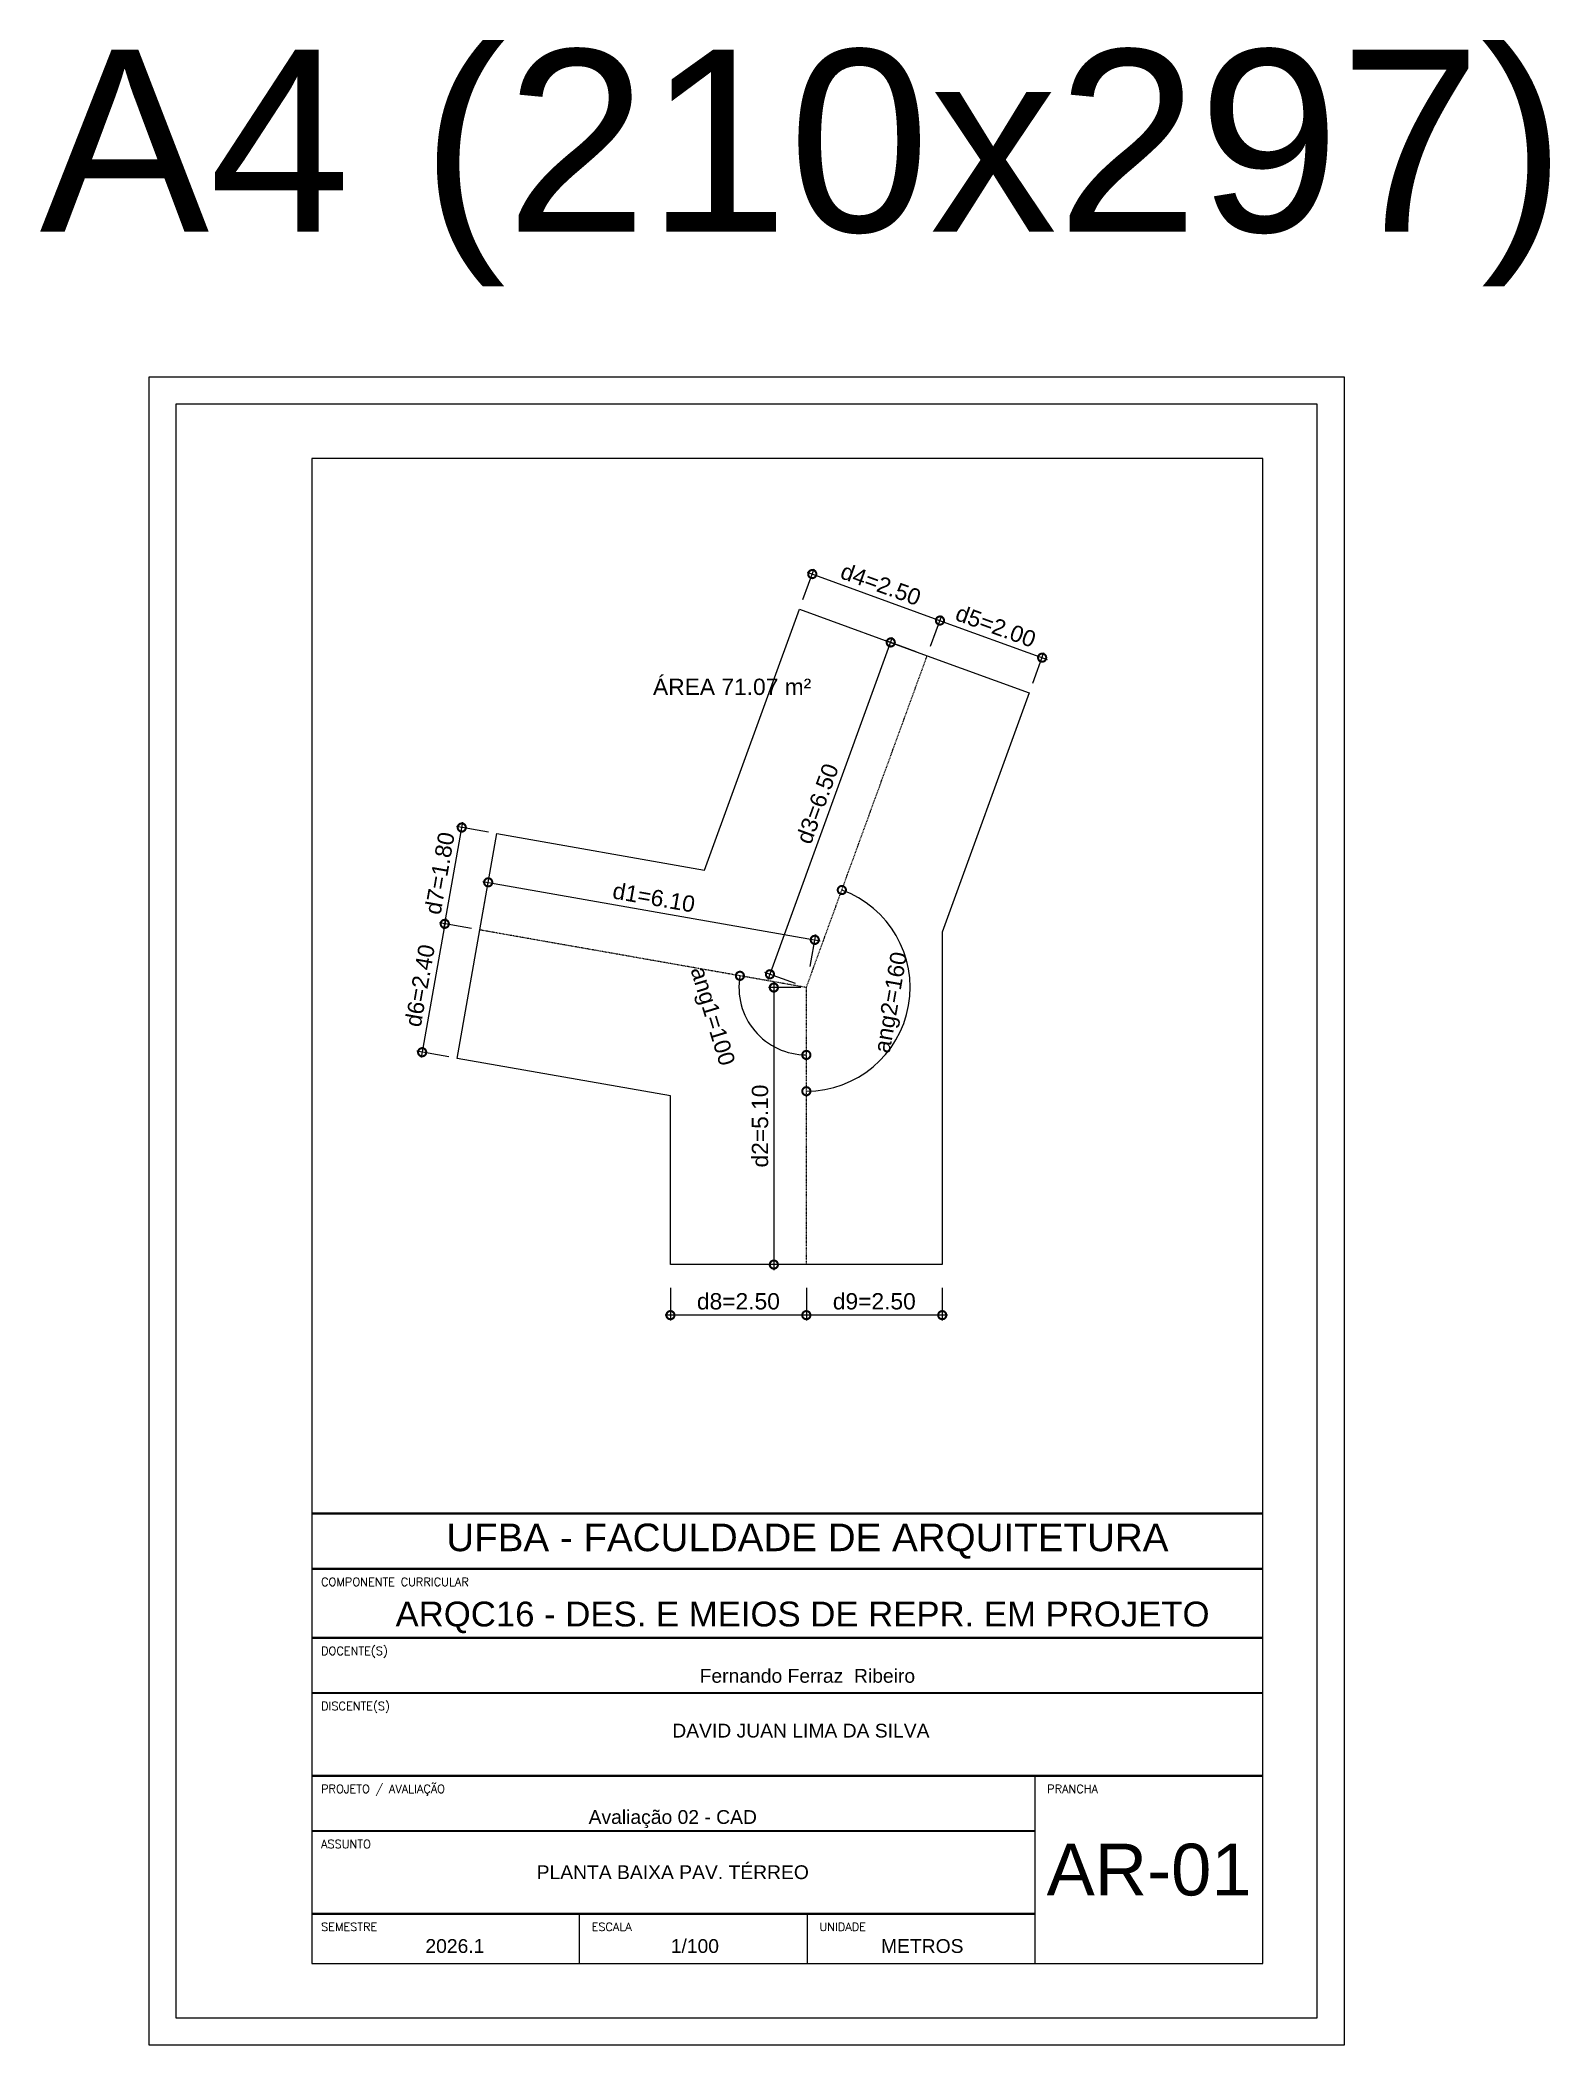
# Paper-space layout 'contorno' of a CAD drawing. Header units: metres. Extents: x -235 to 43, y -5 to 364.
# The model-space entities are those that its viewports show. They can reach past a viewport. Long polylines and large blocks are cut down to what shows.
import ezdxf
from ezdxf.enums import TextEntityAlignment as Align

# ---------------------------------------------------------------- set-up
doc = ezdxf.new("R2010")
doc.units = ezdxf.units.M
doc.header["$LTSCALE"] = 0.1
doc.linetypes.add('DASHDOT', pattern=[25.4, 12.7, -6.35, 0, -6.35])
doc.layers.add('0_MRG_AUX', color=7, linetype='Continuous', true_color=0xecbcd1, plot=False)
for name, color, linetype in [('ARQ_EIXO CINZA 04', 139, 'DASHDOT'), ('MRG_EXTERNA', 1, 'Continuous'), ('MRG_INTERNA', 2, 'Continuous'), ('SIMB_01', 1, 'Continuous')]:
    doc.layers.add(name, color=color, linetype=linetype)
doc.layers.add('COTA AZUL', color=5, linetype='Continuous', lineweight=25, true_color=0x0000ff)
doc.styles.add('Annot_3.0mm', font='arial.ttf', dxfattribs={"height": 3})
doc.styles.add('Arial', font='arial.ttf')
doc.styles.add('cota', font='arial.ttf')
doc.styles.add('T1-5', font='simplex.shx', dxfattribs={"height": 2.5})
doc.dimstyles.new('Info 01 - annot', dxfattribs={"dimtxt": 3, "dimasz": 3, "dimexe": 1, "dimexo": 1, "dimgap": 1, "dimtad": 1, "dimzin": 4, "dimtxsty": 'cota', "dimblk": 'DOTSMALL', "dimcen": 2, "dimdle": 1, "dimclrd": 256, "dimclre": 256, "dimclrt": 1, "dimazin": 2, "dimtfac": 0.09, "dimtmove": 2, "dimatfit": 2, "dimfxl": 5, "dimfxlon": 1, "dimtolj": 1, "dimtzin": 4, "dimlwd": -1, "dimarcsym": 1})

# ---------------------------------------------------------------- blocks, each defined once
blk = doc.blocks.new('FORMATO_A4')
at = {"layer": '0_MRG_AUX'}
blk.add_lwpolyline([(-215, 302), (-215, -5), (5, -5), (5, 302)], close=True, dxfattribs=at)
at = {"layer": 'MRG_EXTERNA'}
blk.add_lwpolyline([(-210, 297), (-210, 0), (0, 0), (0, 297)], close=True, dxfattribs=at)
at = {"layer": 'MRG_INTERNA'}
for p, q in [((-185, 287), (-185, 10)), ((-10, 287), (-185, 287)), ((-10, 10), (-10, 287)), ((-185, 10), (-10, 10))]:
    blk.add_line(p, q, dxfattribs=at)
blk = doc.blocks.new('carimbo01')
at = {"layer": 'SIMB_01', "flags": 128}
blk.add_lwpolyline([(-6890, 3260, 16, 16, 0), (0, 3260, 0, 0, 0), (0, 0, 0, 0, 0), (-1650, 0, 0, 0, 0)], format="xyseb", dxfattribs=at)
at = {"layer": 'SIMB_01', "const_width": 16, "flags": 128}
for points in [[(-6890, 2860), (0, 2860)], [(-6890, 2360), (0, 2360)], [(-6890, 1960), (0, 1960)], [(-6890, 1360), (0, 1360)], [(-6890, 960), (-1650, 960)], [(-1650, 360), (-6890, 360)]]:
    blk.add_lwpolyline(points, dxfattribs=at)
at = {"layer": 'SIMB_01'}
for points in [[(-1650, 0), (-1650, 360), (-1650, 1360)], [(-4950, 0), (-4950, 360)], [(-3300, 0), (-3300, 360)]]:
    blk.add_lwpolyline(points, dxfattribs=at)
at = {"layer": 'SIMB_01', "style": 'T1-5'}
for s, p in [('COMPONENTE CURRICULAR', (-6822, 2735)), ('DOCENTE(S)', (-6822, 2235)), ('DISCENTE(S)', (-6822, 1835)), ('PROJETO / AVALIAÇÃO', (-6822, 1235)), ('PRANCHA', (-1563, 1235)), ('ASSUNTO', (-6822, 835)), ('SEMESTRE', (-6822, 235)), ('ESCALA', (-4863, 235)), ('UNIDADE', (-3213, 235))]:
    blk.add_text(s, height=60, dxfattribs=at).set_placement(p)
at = {"layer": 'SIMB_01', "insert": (-6600, 3260), "char_height": 0.3, "width": 6600, "attachment_point": 1, "style": 'Annot_3.0mm'}
blk.add_mtext('UNIVERSIDADE FEDERAL DA BAHIA - FACULDADE DE ARQUITERUA', dxfattribs=at)
at = {"layer": 'SIMB_01', "insert": (-3300, 3060), "char_height": 200, "attachment_point": 5, "style": 'Annot_3.0mm'}
blk.add_mtext_dynamic_manual_height_columns('\\pxqc;UFBA - FACULDADE DE ARQUITETURA', width=5970.81, gutter_width=1.5, heights=[0], dxfattribs=at)
at = {"layer": 'SIMB_01', "style": 'cota'}
for tag, height, p in [('COMPONENTE', 180, (-3300, 2532)), ('DOCESNTE(S)', 100, (-3300, 2084)), ('DISCESNTE(S)', 100, (-3347, 1687)), ('PROJETO/AVALIAÇÃO', 100, (-4275, 1061)), ('NUM', 375, (-825, 680)), ('ASSUNTO', 100, (-4275, 661)), ('SEMESTRE', 100, (-5853, 126)), ('ESCALA', 100, (-4115, 126)), ('UNIDADE', 100, (-2468, 126))]:
    blk.add_attdef(tag, text='', height=height, dxfattribs=at).set_placement(p, align=Align.MIDDLE_CENTER)
blk = doc.blocks.new('_DotSmall')
at = {"color": 0, "linetype": 'ByBlock', "const_width": 0.5}
blk.add_lwpolyline([(-0.0625, 0, 1), (0.0625, 0, 1)], format="xyb", close=True, dxfattribs=at)
blk = doc.blocks.new('*D6')
at = {"layer": 'COTA AZUL', "transparency": 16777216}
blk.add_line((-5.446, 0.931), (0.758, -0.163), dxfattribs=at)
at = {"layer": 'COTA AZUL', "lineweight": -2, "transparency": 16777216}
for p, q in [((-5.435, 0.421), (-5.33, 1.012)), ((0.573, -0.638), (0.677, -0.047))]:
    blk.add_line(p, q, dxfattribs=at)
at = {"layer": 'Defpoints', "color": 0, "transparency": 16777216}
for p in [(-5.503, 0.036), (0.66, -0.146), (0.505, -1.023)]:
    blk.add_point(p, dxfattribs=at)
at = {"layer": 'COTA AZUL', "transparency": 16777216, "xscale": 0.3, "yscale": 0.3, "zscale": 0.3}
for p, rotation in [((-5.348, 0.913), 170), ((0.66, -0.146), 350.0000000000001)]:
    blk.add_blockref('_DotSmall', p, dxfattribs=dict(at, rotation=rotation))
at = {"layer": 'COTA AZUL', "color": 1, "transparency": 16777216, "insert": (-2.3, 0.633), "char_height": 0.3, "attachment_point": 5, "rotation": 350, "style": 'cota'}
blk.add_mtext('\\A1;d1=6.10', dxfattribs=at)
blk = doc.blocks.new('*D8')
at = {"layer": 'COTA AZUL', "lineweight": -2, "transparency": 16777216}
for p, q in [((0.405, -1.023), (-0.193, -1.023)), ((0.405, -6.123), (-0.193, -6.123))]:
    blk.add_line(p, q, dxfattribs=at)
at = {"layer": 'COTA AZUL', "transparency": 16777216}
blk.add_line((-0.093, -0.923), (-0.093, -6.223), dxfattribs=at)
at = {"layer": 'Defpoints', "color": 0, "transparency": 16777216}
for p in [(0.505, -1.023), (-0.093, -6.123), (0.505, -6.123)]:
    blk.add_point(p, dxfattribs=at)
at = {"layer": 'COTA AZUL', "transparency": 16777216, "xscale": 0.3, "yscale": 0.3, "zscale": 0.3}
for p, rotation in [((-0.093, -1.023), 90), ((-0.093, -6.123), 270)]:
    blk.add_blockref('_DotSmall', p, dxfattribs=dict(at, rotation=rotation))
at = {"layer": 'COTA AZUL', "color": 1, "transparency": 16777216, "insert": (-0.346, -3.573), "char_height": 0.3, "attachment_point": 5, "rotation": 90, "style": 'cota'}
blk.add_mtext('\\A1;d2=5.10', dxfattribs=at)
blk = doc.blocks.new('*D7')
at = {"layer": 'COTA AZUL', "transparency": 16777216}
blk.add_line((-0.2, -0.873), (2.092, 5.423), dxfattribs=at)
at = {"layer": 'COTA AZUL', "lineweight": -2, "transparency": 16777216}
for p, q in [((2.528, 5.158), (1.964, 5.363)), ((0.304, -0.95), (-0.259, -0.745))]:
    blk.add_line(p, q, dxfattribs=at)
at = {"layer": 'Defpoints', "color": 0, "transparency": 16777216}
for p in [(2.058, 5.329), (2.728, 5.085), (0.505, -1.023)]:
    blk.add_point(p, dxfattribs=at)
at = {"layer": 'COTA AZUL', "transparency": 16777216, "xscale": 0.3, "yscale": 0.3, "zscale": 0.3}
for p, rotation in [((2.058, 5.329), 70.00000000000003), ((-0.165, -0.779), 250)]:
    blk.add_blockref('_DotSmall', p, dxfattribs=dict(at, rotation=rotation))
at = {"layer": 'COTA AZUL', "color": 1, "transparency": 16777216, "insert": (0.708, 2.361), "char_height": 0.3, "attachment_point": 5, "rotation": 70, "style": 'cota'}
blk.add_mtext('\\A1;d3=6.50', dxfattribs=at)
blk = doc.blocks.new('*D2')
at = {"layer": 'COTA AZUL', "lineweight": -2, "transparency": 16777216}
for p, q in [((0.443, 6.117), (0.648, 6.681)), ((2.792, 5.262), (2.998, 5.826))]:
    blk.add_line(p, q, dxfattribs=at)
at = {"layer": 'COTA AZUL', "transparency": 16777216}
blk.add_line((0.52, 6.621), (3.057, 5.697), dxfattribs=at)
at = {"layer": 'Defpoints', "color": 0, "transparency": 16777216}
for p in [(0.379, 5.94), (2.963, 5.732), (2.728, 5.085)]:
    blk.add_point(p, dxfattribs=at)
at = {"layer": 'COTA AZUL', "transparency": 16777216, "xscale": 0.3, "yscale": 0.3, "zscale": 0.3}
for p, rotation in [((0.614, 6.587), 160.0000000000001), ((2.963, 5.732), 340.0000000000001)]:
    blk.add_blockref('_DotSmall', p, dxfattribs=dict(at, rotation=rotation))
at = {"layer": 'COTA AZUL', "color": 1, "transparency": 16777216, "insert": (1.875, 6.397), "char_height": 0.3, "attachment_point": 5, "rotation": 340, "style": 'cota'}
blk.add_mtext('\\A1;d4=2.50', dxfattribs=at)
blk = doc.blocks.new('*D3')
at = {"layer": 'COTA AZUL', "lineweight": -2, "transparency": 16777216}
for p, q in [((2.792, 5.262), (2.998, 5.826)), ((4.672, 4.578), (4.877, 5.141))]:
    blk.add_line(p, q, dxfattribs=at)
at = {"layer": 'COTA AZUL', "transparency": 16777216}
blk.add_line((2.869, 5.766), (4.937, 5.013), dxfattribs=at)
at = {"layer": 'Defpoints', "color": 0, "transparency": 16777216}
for p in [(2.728, 5.085), (4.843, 5.048), (4.607, 4.401)]:
    blk.add_point(p, dxfattribs=at)
at = {"layer": 'COTA AZUL', "transparency": 16777216, "xscale": 0.3, "yscale": 0.3, "zscale": 0.3}
for p, rotation in [((2.963, 5.732), 160), ((4.843, 5.048), 340)]:
    blk.add_blockref('_DotSmall', p, dxfattribs=dict(at, rotation=rotation))
at = {"layer": 'COTA AZUL', "color": 1, "transparency": 16777216, "insert": (3.99, 5.627), "char_height": 0.3, "attachment_point": 5, "rotation": 340, "style": 'cota'}
blk.add_mtext('\\A1;d5=2.00', dxfattribs=at)
blk = doc.blocks.new('*D5')
at = {"layer": 'COTA AZUL', "transparency": 16777216}
blk.add_line((-6.129, 0.248), (-6.581, -2.313), dxfattribs=at)
at = {"layer": 'COTA AZUL', "lineweight": -2, "transparency": 16777216}
for p, q in [((-5.654, 0.063), (-6.245, 0.167)), ((-6.071, -2.301), (-6.662, -2.197))]:
    blk.add_line(p, q, dxfattribs=at)
at = {"layer": 'Defpoints', "color": 0, "transparency": 16777216}
for p in [(-5.503, 0.036), (-6.563, -2.214), (-5.919, -2.328)]:
    blk.add_point(p, dxfattribs=at)
at = {"layer": 'COTA AZUL', "transparency": 16777216, "xscale": 0.3, "yscale": 0.3, "zscale": 0.3}
for p, rotation in [((-6.147, 0.149), 80.00000000000004), ((-6.563, -2.214), 260)]:
    blk.add_blockref('_DotSmall', p, dxfattribs=dict(at, rotation=rotation))
at = {"layer": 'COTA AZUL', "color": 1, "transparency": 16777216, "insert": (-6.604, -0.988), "char_height": 0.3, "attachment_point": 5, "rotation": 80, "style": 'cota'}
blk.add_mtext('\\A1;d6=2.40', dxfattribs=at)
blk = doc.blocks.new('*D4')
at = {"layer": 'COTA AZUL', "transparency": 16777216}
blk.add_line((-6.164, 0.051), (-5.817, 2.021), dxfattribs=at)
at = {"layer": 'COTA AZUL', "lineweight": -2, "transparency": 16777216}
for p, q in [((-5.342, 1.835), (-5.932, 1.94)), ((-5.654, 0.063), (-6.245, 0.167))]:
    blk.add_line(p, q, dxfattribs=at)
at = {"layer": 'Defpoints', "color": 0, "transparency": 16777216}
for p in [(-5.834, 1.922), (-5.19, 1.809), (-5.503, 0.036)]:
    blk.add_point(p, dxfattribs=at)
at = {"layer": 'COTA AZUL', "transparency": 16777216, "xscale": 0.3, "yscale": 0.3, "zscale": 0.3}
for p, rotation in [((-5.834, 1.922), 80.00000000000006), ((-6.147, 0.149), 260.0000000000001)]:
    blk.add_blockref('_DotSmall', p, dxfattribs=dict(at, rotation=rotation))
at = {"layer": 'COTA AZUL', "color": 1, "transparency": 16777216, "insert": (-6.24, 1.08), "char_height": 0.3, "attachment_point": 5, "rotation": 80, "style": 'cota'}
blk.add_mtext('\\A1;d7=1.80', dxfattribs=at)
blk = doc.blocks.new('*D12')
at = {"layer": 'COTA AZUL', "lineweight": -2, "transparency": 16777216}
for p, q in [((-1.995, -6.554), (-1.995, -7.154)), ((0.505, -6.554), (0.505, -7.154))]:
    blk.add_line(p, q, dxfattribs=at)
at = {"layer": 'COTA AZUL', "transparency": 16777216}
blk.add_line((0.605, -7.054), (-2.095, -7.054), dxfattribs=at)
at = {"layer": 'Defpoints', "color": 0, "transparency": 16777216}
for p in [(-1.995, -6.123), (0.505, -6.123), (-1.995, -7.054)]:
    blk.add_point(p, dxfattribs=at)
at = {"layer": 'COTA AZUL', "transparency": 16777216, "xscale": 0.3, "yscale": 0.3, "zscale": 0.3, "rotation": 180}
blk.add_blockref('_DotSmall', (-1.995, -7.054), dxfattribs=at)
at = {"layer": 'COTA AZUL', "transparency": 16777216, "xscale": 0.3, "yscale": 0.3, "zscale": 0.3}
blk.add_blockref('_DotSmall', (0.505, -7.054), dxfattribs=at)
at = {"layer": 'COTA AZUL', "color": 1, "transparency": 16777216, "insert": (-0.745, -6.801), "char_height": 0.3, "attachment_point": 5, "style": 'cota'}
blk.add_mtext('\\A1;d8=2.50', dxfattribs=at)
blk = doc.blocks.new('*D11')
at = {"layer": 'COTA AZUL', "lineweight": -2, "transparency": 16777216}
for p, q in [((0.505, -6.554), (0.505, -7.154)), ((3.005, -6.554), (3.005, -7.154))]:
    blk.add_line(p, q, dxfattribs=at)
at = {"layer": 'COTA AZUL', "transparency": 16777216}
blk.add_line((3.105, -7.054), (0.405, -7.054), dxfattribs=at)
at = {"layer": 'Defpoints', "color": 0, "transparency": 16777216}
for p in [(0.505, -6.123), (3.005, -6.123), (0.505, -7.054)]:
    blk.add_point(p, dxfattribs=at)
at = {"layer": 'COTA AZUL', "transparency": 16777216, "xscale": 0.3, "yscale": 0.3, "zscale": 0.3, "rotation": 180}
blk.add_blockref('_DotSmall', (0.505, -7.054), dxfattribs=at)
at = {"layer": 'COTA AZUL', "transparency": 16777216, "xscale": 0.3, "yscale": 0.3, "zscale": 0.3}
blk.add_blockref('_DotSmall', (3.005, -7.054), dxfattribs=at)
at = {"layer": 'COTA AZUL', "color": 1, "transparency": 16777216, "insert": (1.755, -6.801), "char_height": 0.3, "attachment_point": 5, "style": 'cota'}
blk.add_mtext('\\A1;d9=2.50', dxfattribs=at)
blk = doc.blocks.new('*D9')
at = {"layer": 'COTA AZUL', "transparency": 16777216}
blk.add_arc((0.505, -1.023), 1.24, 170, 270, dxfattribs=at)
at = {"layer": 'Defpoints', "color": 0, "transparency": 16777216}
for p in [(-5.503, 0.036), (0.505, -1.023), (0.505, -1.023), (-0.177, -2.06), (0.505, -6.123)]:
    blk.add_point(p, dxfattribs=at)
at = {"layer": 'COTA AZUL', "transparency": 16777216, "xscale": 0.3, "yscale": 0.3, "zscale": 0.3, "rotation": 80.00000000000001}
blk.add_blockref('_DotSmall', (-0.717, -0.808), dxfattribs=at)
at = {"layer": 'COTA AZUL', "transparency": 16777216, "xscale": 0.3, "yscale": 0.3, "zscale": 0.3}
blk.add_blockref('_DotSmall', (0.505, -2.264), dxfattribs=at)
at = {"layer": 'COTA AZUL', "color": 1, "transparency": 16777216, "insert": (-1.254, -1.56), "char_height": 0.3, "attachment_point": 5, "rotation": 286.9629, "style": 'cota'}
blk.add_mtext('\\A1;ang1=100', dxfattribs=at)
blk = doc.blocks.new('*D10')
at = {"layer": 'COTA AZUL', "transparency": 16777216}
blk.add_arc((0.505, -1.023), 1.909, 270, 70, dxfattribs=at)
at = {"layer": 'Defpoints', "color": 0, "transparency": 16777216}
for p in [(2.728, 5.085), (0.505, -1.023), (0.505, -1.023), (2.036, -2.163), (0.505, -6.123)]:
    blk.add_point(p, dxfattribs=at)
at = {"layer": 'COTA AZUL', "transparency": 16777216, "xscale": 0.3, "yscale": 0.3, "zscale": 0.3}
for p, rotation in [((1.158, 0.771), 160), ((0.505, -2.932), 180)]:
    blk.add_blockref('_DotSmall', p, dxfattribs=dict(at, rotation=rotation))
at = {"layer": 'COTA AZUL', "color": 1, "transparency": 16777216, "insert": (2.095, -1.304), "char_height": 0.3, "attachment_point": 5, "rotation": 80, "style": 'cota'}
blk.add_mtext('\\A1;ang2=160', dxfattribs=at)

msp = doc.modelspace()

# ---------------------------------------------------------------- linework, layer by layer
msp.add_lwpolyline([(-5.503, 0.036), (-5.19, 1.809), (-1.37, 1.135), (0.379, 5.94), (2.728, 5.085), (4.607, 4.401), (3.005, -0.002), (3.005, -6.123), (0.505, -6.123), (-1.995, -6.123), (-1.995, -3.02), (-5.919, -2.328), (-5.503, 0.036)])
at = {"layer": 'ARQ_EIXO CINZA 04'}
for p, q in [((0.505, -1.023), (2.728, 5.085)), ((0.505, -1.023), (-5.503, 0.036)), ((0.505, -6.123), (0.505, -1.023))]:
    msp.add_line(p, q, dxfattribs=at)

# ---------------------------------------------------------------- texts
at = {"layer": 'SIMB_01', "insert": (-2.316, 4.662), "char_height": 0.3, "width": 3.9108, "attachment_point": 1, "style": 'Annot_3.0mm'}
msp.add_mtext('ÁREA 71.07 m²', dxfattribs=at)

# ---------------------------------------------------------------- dimensions: what is measured, and where the dimension line sits
at = {"layer": 'COTA AZUL'}
for p1, p2, distance, text, picture, middle in [((0.379, 5.94), (2.728, 5.085), 0.688, 'd4=2.50', '*D2', (1.875, 6.397)), ((2.728, 5.085), (4.607, 4.401), 0.688, 'd5=2.00', '*D3', (3.99, 5.627)), ((0.505, -1.023), (2.728, 5.085), 0.713, 'd3=6.50', '*D7', (0.708, 2.361)), ((-5.503, 0.036), (-5.19, 1.809), 0.654, 'd7=1.80', '*D4', (-6.24, 1.08)), ((-5.503, 0.036), (0.505, -1.023), 0.891, 'd1=6.10', '*D6', (-2.3, 0.633)), ((-5.503, 0.036), (-5.919, -2.328), -0.654, 'd6=2.40', '*D5', (-6.604, -0.988)), ((0.505, -6.123), (-1.995, -6.123), 0.931, 'd8=2.50', '*D12', (-0.745, -6.801)), ((3.005, -6.123), (0.505, -6.123), 0.931, 'd9=2.50', '*D11', (1.755, -6.801))]:
    dim = msp.add_aligned_dim(p1=p1, p2=p2, distance=distance, text=text, dimstyle='Info 01 - annot', override={"dimscale": 0}, dxfattribs=at)
    dim.commit()
    dim.dimension.update_dxf_attribs({"geometry": picture, "text_midpoint": middle})
dim = msp.add_angular_dim_2l(base=(2.036, -2.163), line1=((0.505, -1.023), (2.728, 5.085)), line2=((0.505, -6.123), (0.505, -1.023)), text='ang2=160', dimstyle='Info 01 - annot', override={"dimscale": 0}, dxfattribs=at)
dim.commit()
dim.dimension.update_dxf_attribs({"geometry": '*D10', "text_midpoint": (2.095, -1.304)})
dim = msp.add_angular_dim_2l(base=(-0.177, -2.06), line1=((0.505, -1.023), (-5.503, 0.036)), line2=((0.505, -6.123), (0.505, -1.023)), text='ang1=100', dimstyle='Info 01 - annot', override={"dimscale": 0}, dxfattribs=at)
dim.commit()
dim.dimension.update_dxf_attribs({"geometry": '*D9', "text_midpoint": (-1.254, -1.56), "dimtype": 162})
dim = msp.add_linear_dim(base=(-0.093, -6.123), p1=(0.505, -1.023), p2=(0.505, -6.123), angle=90, text='d2=5.10', dimstyle='Info 01 - annot', override={"dimscale": 0}, dxfattribs=at)
dim.commit()
dim.dimension.update_dxf_attribs({"geometry": '*D8', "text_midpoint": (-0.346, -3.573)})

psp = doc.layouts.new('contorno')

# ---------------------------------------------------------------- block references
psp.add_blockref('FORMATO_A4', (0, 0))
at = {"layer": 'COTA AZUL', "xscale": 0.0254, "yscale": 0.0254, "zscale": 0.0254}
psp.add_blockref('carimbo01', (-10, 10), dxfattribs=at).add_auto_attribs({'COMPONENTE': 'ARQC16 - DES. E MEIOS DE REPR. EM PROJETO ', 'DOCESNTE(S)': 'Fernando Ferraz  Ribeiro', 'PROJETO/AVALIAÇÃO': 'Avaliação 02 - CAD', 'DISCESNTE(S)': 'DAVID JUAN LIMA DA SILVA', 'ASSUNTO': 'PLANTA BAIXA PAV. TÉRREO', 'SEMESTRE': '2026.1', 'ESCALA': '1/100', 'UNIDADE': 'METROS', 'NUM': 'AR-01'})

# ---------------------------------------------------------------- texts
at = {"style": 'Arial'}
psp.add_text('A4 (210x297)', height=33.4769, dxfattribs=at).set_placement((-94.69, 362.25), align=Align.TOP_CENTER)

# ---------------------------------------------------------------- viewports
at = {"layer": '0_MRG_AUX'}
psp.add_viewport(center=(-97.5, 189.9), size=(175, 194.196), view_center_point=(0.156, -0.997), view_height=19.4196, dxfattribs=at)

doc.saveas('drawing.dxf')
